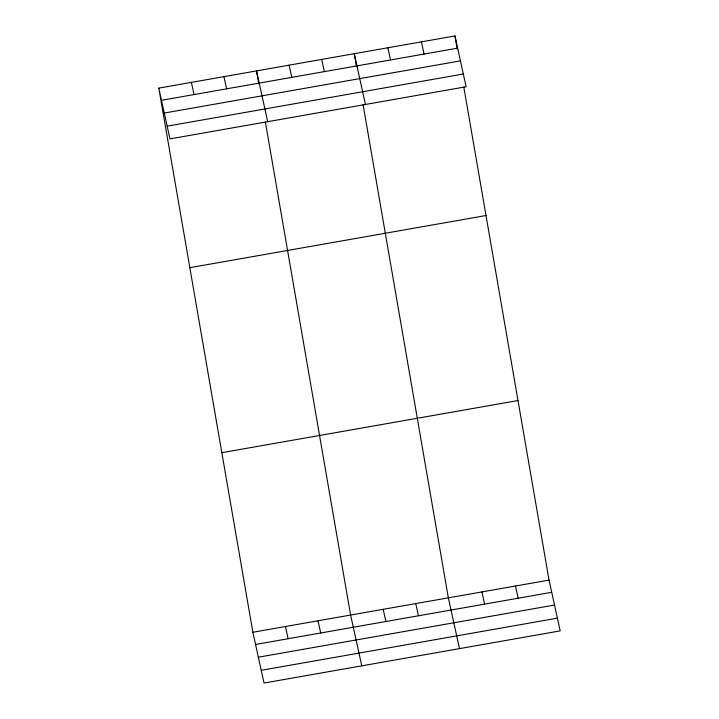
<?xml version="1.0" encoding="UTF-8"?>
<svg xmlns="http://www.w3.org/2000/svg" width="719" height="719" viewBox="0 0 719 719"><rect width="100%" height="100%" fill="white"/><g stroke="black" fill="none" stroke-linecap="round" stroke-linejoin="round"><path stroke-width="1.08" d="M158.8 88.113L454.965 35.95L466.128 86.738L169.963 138.893L158.8 88.113L252.872 632.262L264.035 683.05L560.2 630.887L549.037 580.107L463.809 87.098M161.478 100.309L457.644 48.146M164.283 113.045L460.448 60.881M167.159 126.167L463.333 74.003M189.843 267.684L486.008 215.52M221.829 452.691L517.995 400.537M252.872 632.262L549.037 580.107M255.551 644.467L551.716 592.303M258.355 657.202L554.52 605.039M261.231 670.315L557.405 618.151M421.397 41.864L424.084 54.06M515.469 586.012L518.156 598.217M387.838 47.778L390.516 59.974M481.91 591.926L484.588 604.131M365.432 104.471L354.269 53.682L356.525 66.741M459.504 648.628L448.341 597.84L363.113 104.839M321.69 59.425L324.368 71.621M415.762 603.574L418.44 615.779M289.11 65.159L291.797 77.355M383.182 609.317L385.869 621.513M267.702 121.682L256.53 70.902L258.786 83.961M361.774 665.839L350.602 615.051L265.374 122.05M223.951 76.636L226.638 88.832M318.023 620.794L320.71 632.99M191.371 82.37L194.058 94.575M285.452 626.528L288.13 638.724M454.965 35.95L457.221 49.009"/></g></svg>
